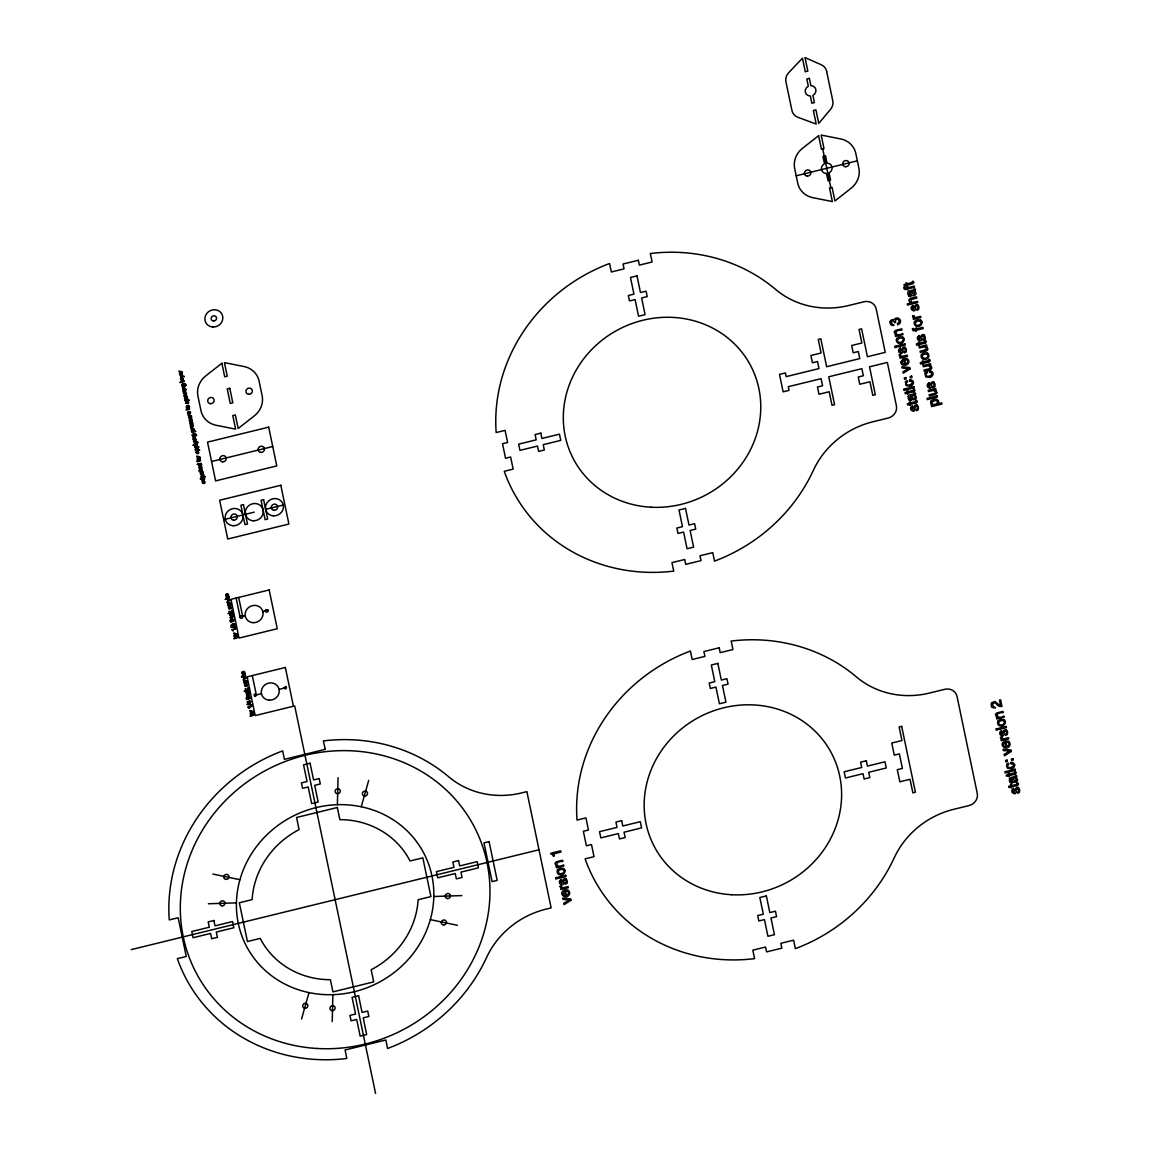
<?xml version="1.0" encoding="UTF-8"?>
<svg xmlns="http://www.w3.org/2000/svg" width="1151" height="1151" viewBox="0 0 1151 1151"><rect width="100%" height="100%" fill="white"/><g stroke="black" fill="none" stroke-linecap="round" stroke-linejoin="round"><path stroke-width="1.5" d="M196.274 452.401L196.62 453.321M332.222 1021.671L332.869 994.68M337.387 804.693L338.034 777.688M927.533 349.113L927.519 348.595A4.287 4.014 -28 0 0 927.433 348.12A2.734 2.561 -28 0 0 925.721 346.293L926.8 346.077L926.569 344.955L919.131 346.768L919.39 347.962L924.44 346.868L926.238 348.005A2.69 2.518 -28 0 1 926.339 348.393M931.461 367.888L931.447 367.385A4.287 4.014 -28 0 0 931.36 366.896A2.734 2.561 -28 0 0 929.634 365.083L930.713 364.853L930.483 363.73L923.059 365.543L923.303 366.737L928.353 365.644L930.152 366.781A2.69 2.518 -28 0 1 930.253 367.183M936.626 392.664L936.626 392.318A4.287 4.014 -28 0 0 936.526 391.657A2.734 2.561 -28 0 0 934.799 389.844L935.892 389.628L935.648 388.506L928.224 390.318L928.469 391.513L933.519 390.419L935.317 391.556A2.69 2.518 -28 0 1 935.418 391.944M181.052 379.413L181.383 380.334M202.475 482.125L202.821 483.046M894.6 332.164L894.6 332.668A3.367 3.136 -28 0 0 896.356 335.07L895.32 335.301L895.55 336.423L902.974 334.61L902.729 333.416C896.327 337.948 891.809 329.819 902.024 330.049L901.78 328.841L897.017 330.02A3.395 3.18 -28 0 0 894.169 331.963M995.831 714.699L995.845 715.203A3.367 3.136 -28 0 0 997.586 717.62L996.55 717.836L996.78 718.972L1004.219 717.145L1003.974 715.965C997.586 720.54 993.083 712.268 1003.269 712.598L1003.01 711.39L998.248 712.555M186.721 402.361C187.627 398.807 189.8 404.807 187.771 403.051M190.476 420.388C191.253 416.835 193.598 422.662 191.555 421.065M191.037 423.079C191.972 419.525 194.073 425.51 192.131 423.755M201.252 472.039C202.101 468.486 204.317 474.399 202.346 472.716M1004.147 732.266L1004.089 733.374A5.381 5.036 -28 0 1 1003.873 734.842A1.726 1.611 -28 0 1 1002.722 735.935M201.727 472.442L200.245 473.176L200.662 471.277M244.846 685.219L245.192 686.14M228.675 607.714L229.02 608.634M196.188 435.38L194.807 434.459L195.267 436.042M194.461 430.891C195.296 428.906 189.872 429.337 191.598 431.639M197.699 446.545C198.432 444.444 193.195 444.905 194.864 447.25M301.562 1019.023L308.986 992.608M361.256 806.75L368.694 780.349M198.504 464.759C198.044 467.838 203.756 465.062 200.95 463.853M912.412 282.398L907.103 283.923L906.859 282.801L905.837 283.045L906.082 284.182L904.01 284.685L904.254 285.88L906.326 285.376L906.528 286.34L907.348 285.131L912.268 283.923A1.842 1.726 -28 0 0 913.851 282.067M924.771 341.703L919.476 343.228L919.232 342.106L918.21 342.351L918.455 343.487L916.369 343.991L916.628 345.185L918.699 344.681L918.901 345.645L919.721 344.437L924.641 343.228M913.448 390.318L908.168 391.786L907.938 390.649L906.916 390.894L907.146 392.031L905.074 392.534L905.319 393.743L907.405 393.225L907.592 394.189L908.412 392.98L913.333 391.772M928.699 360.479L923.39 362.004L923.145 360.882L922.138 361.126L922.368 362.263L920.296 362.766L920.541 363.961L922.613 363.457L922.814 364.421L923.634 363.212L928.555 362.004M915.836 401.483L910.513 403.037L910.283 401.915L909.261 402.159L909.491 403.296L907.42 403.8L907.679 405.008L909.75 404.49L909.952 405.454L910.772 404.246L915.692 403.037M1014.707 772.796L1009.398 774.321L1009.168 773.199L1008.147 773.443L1008.391 774.565L1006.305 775.083L1006.564 776.278L1008.636 775.774L1008.837 776.724L1009.657 775.529L1014.578 774.321M198.332 449.552C199.137 447.365 193.814 448.012 195.483 450.257M185.944 402.231L185.915 403.023M190.26 422.949L190.232 423.755M201.511 479.176C201.18 482.37 206.748 479.248 203.957 478.269M187.915 399.728C188.649 397.368 183.282 398.375 185.081 400.404M191.857 420.834L191.713 419.798M192.418 423.525L192.26 422.475M187.037 403.425L185.541 403.238L186.131 401.598M190.836 421.367L189.296 421.266L189.886 419.611M191.397 424.072L189.857 423.971L190.447 422.316M189.699 420.244L189.67 421.05M905.463 381.945L906.125 385.599L910.254 386.189A3.712 3.467 -28 0 0 913.462 382.261A3.539 3.295 -28 0 0 909.664 379.801M925.059 373.197L925.721 376.852L929.864 377.427M1006.693 764.494L1007.355 768.149L1011.499 768.724A3.712 3.467 -28 0 0 1014.707 764.796M188.073 402.85L187.987 401.8M200.475 471.91L200.447 472.701M184.764 385.93L184.534 384.233L185.671 385.34M198.619 464.544L197.138 464.313L201.238 463.306M201.626 478.96L200.145 478.73L204.245 477.723M232.689 626.23L230.891 625.583L232.301 624.202M187.728 400.03L189.311 400.188L185.066 400.735M194.246 431.265L195.828 431.409L191.584 431.97M197.555 446.804L199.08 447.034L194.836 447.581M198.173 449.84L199.713 450.041L195.469 450.588M232.804 624.015C236.142 622.216 234.905 628.144 232.919 625.813M202.576 472.543L202.49 471.45M991.702 702.772L994.881 701.463L998.061 703.952A4.705 4.403 -28 0 0 1000.42 705.505M231.15 618.562L231.437 619.655L233.869 619.727L229.768 620.72L230.991 619.785M247.321 696.067L247.609 697.161L250.04 697.233L245.94 698.24L247.192 697.305M231.61 624.763L232.214 625.957L231.84 624.648M191.138 418.072C192.418 415.324 184.146 418.849 191.397 416.187M203.108 475.435C204.504 472.759 196.087 476.097 203.367 473.55M189.67 409.037L187.354 409.684M202.389 470.011L200.073 470.644M233.912 621.123L231.596 621.756M250.084 698.628L247.767 699.261M183.225 376.535L180.376 378.334L182.534 376.435L180.434 375.801M196.936 442.315L194.102 444.099L196.245 442.214L193.67 442.042L194.246 441.581M229.912 600.333L227.064 602.131L229.222 600.246L227.035 599.599M246.084 677.838L243.235 679.637L245.393 677.752L243.206 677.105M182.937 378.204L180.693 379.053L181.844 380.808M198.173 451.192L195.9 452.07L197.08 453.782M204.403 480.917L202.116 481.765L203.281 483.521M231.279 618.49C236.387 617.454 228.891 617.022 230.819 619.655M247.451 695.995C252.644 694.931 245.163 694.47 246.99 697.161M183.239 387.743C188.476 385.973 179.959 386.937 183.095 389.196M184.117 391.944C189.268 390.232 180.793 391.167 183.973 393.397M184.75 394.951C189.901 393.21 181.441 394.174 184.592 396.404M193.699 437.898C198.806 436.2 190.39 437.092 193.555 439.351M230.689 606.448L228.344 607.311L229.481 609.109M246.861 683.967L244.487 684.859L245.652 686.615M190.807 418.216C185.426 419.885 193.785 419.079 191.426 416.935M202.749 475.593C197.54 477.42 205.669 476.298 203.425 474.327M188.98 411.569L189.469 413.626L190.001 412.101M1005.6 741.215L1006.823 746.366A3.439 3.208 -28 0 0 1008.564 745.431A2.144 2.014 -28 0 0 1006.996 742.28L1006.751 741.043A3.295 3.079 -28 0 1 1008.65 741.532M796.19 175.801L857.351 160.823M179.542 371.744C187.426 373.471 176.477 369.859 179.355 371.687M181.685 384.448C184.448 380.736 187.714 386.563 185.397 385.542M189.196 408.72L187.153 408.749M186.937 409.785L186.117 409.986L186.75 408.85M188.692 415.583C196.576 417.525 185.556 413.597 188.505 415.54M191.454 428.805C199.425 430.603 188.361 426.906 191.267 428.748M192.145 434.603C194.879 430.949 198.202 436.646 195.857 435.697M912.283 281.477L913.275 281.232M197.281 456.731C205.094 458.501 194.231 454.846 197.094 456.674M903.722 287.419L904.859 287.131M197.785 461.709L196.476 461.306M198.188 461.609L200.648 460.515L197.986 460.673M905.966 289.347L907.132 289.059L907.333 290.052L908.125 288.815L914.527 287.246L914.282 286.081L907.88 287.649L907.621 286.455L906.743 287.908A7.64 7.136 -28 0 1 905.362 288.167L905.118 287.995M913.952 288.93L914.959 288.872M211.568 461.508L272.729 446.53M913.721 289.807L909.434 290.858A1.885 1.77 -28 0 0 907.966 292.109A4.172 3.899 -28 0 0 908.945 295.879M201.914 469.694L199.871 469.709M199.655 470.745L198.835 470.946L199.468 469.809M913.534 302.353L917.476 301.389L917.721 302.569L907.492 305.073L907.247 303.893L911.06 302.958A3.482 3.252 -28 0 1 909.132 300.742M204.547 476.917L201.037 477.277L204.82 476.399M912.57 315.964L913.894 315.633M894.514 322.697L895.622 322.438M912.34 328.711L913.477 328.423M924.656 340.782L925.649 340.538M223.697 519.633L254.285 512.152M265.651 509.361L283.275 505.044M899.233 354.753L900.557 354.436M925.001 350.033L920.066 351.242L920.325 352.465L925.375 351.228A2.863 2.676 -28 0 0 927.864 349.199M901.132 356.709L899.852 357.026L900.082 358.162L907.52 356.335L907.261 355.155L902.988 356.191A2.101 1.957 -28 0 1 900.514 354.853M928.584 359.558L929.562 359.313M913.362 389.326L914.34 389.081M914.239 393.023L915.246 392.98M914.009 393.901L909.722 394.951A1.885 1.77 -28 0 0 908.254 396.203M934.094 393.584L929.159 394.793L929.404 396.002L934.454 394.764A2.863 2.676 -28 0 0 936.957 392.75M915.707 400.591L916.7 400.347M227.797 603.052C235.653 604.534 224.934 601.412 227.61 602.995M245.278 616.188C235.322 613.814 241.883 621.411 242.746 616.893L238.689 597.427M262.932 611.857C272.945 605.714 265.91 615.986 265.521 610.62C265.809 609.469 267.694 609.325 268.01 610.534M233.437 620.806L231.394 620.821M231.178 621.857L230.358 622.058L230.991 620.921M231.768 629.64L235.725 628.676L233.02 629.87L233.207 630.762M234.185 633.669C242.228 635.51 231.121 631.784 233.998 633.625M234.703 638.647L233.984 638.791M235.092 638.546L237.566 637.453L234.905 637.611M243.969 680.558C252.011 682.284 240.904 678.745 243.782 680.5M255.076 695.247L261.45 693.693M279.103 689.363L285.477 687.809M249.609 698.312L247.566 698.34M247.35 699.362L246.53 699.563L247.163 698.441M247.94 707.146L251.896 706.182L249.191 707.376L249.379 708.268M250.357 711.189C258.399 713.016 247.321 709.304 250.17 711.131M250.875 716.152L250.155 716.31M251.263 716.066L253.738 714.958L251.062 715.116M131.243 949.604L539.013 849.769M1000.464 737.302L1001.787 736.971M1002.363 739.259L1001.082 739.575L1001.312 740.697L1008.751 738.884L1008.506 737.69L1004.233 738.741A2.101 1.957 -28 0 1 1001.758 737.388M1014.592 771.861L1015.585 771.63M560.077 886.155L561.4 885.824M1015.47 775.573L1016.491 775.515M1015.24 776.45L1010.966 777.5A1.885 1.77 -28 0 0 1009.485 778.752M563.832 887.594L568.105 886.543L568.364 887.738L560.925 889.55L560.695 888.428L561.976 888.112A3.338 3.108 -28 0 1 560.94 887.622A1.971 1.842 -28 0 1 560.105 886.543M1016.952 783.126L1017.93 782.896M1016.923 785.586L1012.002 786.78L1011.182 787.989L1010.981 787.039L1008.909 787.543L1008.664 786.349L1010.736 785.831L1010.492 784.709L1011.513 784.464L1011.758 785.586L1016.736 784.363L1017.009 783.385M915.347 329.2L916.239 327.747L916.484 328.941L922.901 327.373L923.145 328.539L916.728 330.121L915.951 331.344L915.75 330.351L914.585 330.639A2.475 2.316 -28 0 1 913.29 330.682A2.259 2.101 -28 0 1 912.498 329.215M182.448 378.837L183.412 379.528M197.67 451.811L198.634 452.501M203.871 481.55L204.835 482.24M230.071 607.138L231.034 607.829M246.242 684.644L247.206 685.334M184.721 393.182L186.606 393.225L183.541 393.513M183.872 388.98L185.728 389.024L182.664 389.297M194.318 439.135L196.202 439.178L193.138 439.452M185.325 396.189L187.239 396.232L184.174 396.505M910.24 291.908L909.031 293.922M910.527 396.002L909.319 398.016M1011.758 778.551L1010.549 780.565M208.374 903.765L236.43 902.859M433.826 896.5L461.882 895.593M244.098 677.176L246.113 677.392A2.877 2.69 -28 0 1 247.523 677.738M194.461 441.596L196.979 441.855A6.791 6.345 -28 0 1 197.771 441.984L198.188 442.603M227.668 599.657L229.941 599.887A2.877 2.69 -28 0 1 231.351 600.232M180.534 375.816L183.254 376.075A6.791 6.345 -28 0 1 184.045 376.219L184.462 376.823M936.238 399.311L934.454 399.368A8.489 7.928 -28 0 0 933.648 399.555A4.359 4.072 -28 0 0 931.202 400.951M926.656 354.134C924.08 352.969 920.109 356.623 923.375 358.278M919.75 321.1C917.203 319.935 913.203 323.56 916.484 325.244A4.086 3.813 -28 0 0 920.555 324.237M212.863 874.055L239.926 879.724M430.33 919.635L457.393 925.303M910.398 291.922C910.24 298.771 919.894 294.843 914.326 290.901A1.525 1.424 -28 0 0 915.419 289.491M910.686 396.016C910.57 402.936 920.239 398.836 914.541 394.966A1.525 1.424 -28 0 0 915.707 393.584M1011.916 778.565C1011.916 785.572 1021.383 781.227 1015.844 777.529A1.525 1.424 -28 0 0 1016.937 776.134M559.444 873.667C556.12 871.854 560.206 868.444 562.724 869.523A2.029 1.885 -28 0 1 563.472 872.616A4.086 3.813 -28 0 1 559.487 873.58M204.936 476.413L204.907 477.147M183.153 378.636L183.34 380.578L181.8 379.24M198.375 451.624L198.562 453.552L197.022 452.228M204.576 481.348L204.734 483.305L203.223 481.952M230.775 606.937L230.977 608.879L229.423 607.541M246.947 684.442L247.134 686.384L245.595 685.046M917.232 405.094C912.628 403.066 913.218 415.194 911.793 407.396A1.525 1.424 -28 0 1 912.498 406.922L912.268 405.799M566.019 878.702C561.314 876.688 562.062 888.802 560.58 881.004A1.525 1.424 -28 0 1 561.285 880.529L561.055 879.407M181.786 373.01L181.326 374.579L180.894 372.507A3.798 3.539 -28 0 0 180.275 372.694A1.496 1.396 -28 0 0 179.729 374.636A1.496 1.396 -28 0 0 181.872 374.78A1.496 1.396 -28 0 0 182.002 372.694M192.677 425.266L192.289 426.82L191.8 424.762A3.798 3.539 -28 0 0 191.181 424.949M201.396 467.018L200.936 468.586L200.504 466.515A3.798 3.539 -28 0 0 199.886 466.702M917.721 304.756C913.131 303.015 913.635 314.899 912.283 307.058A1.525 1.424 -28 0 1 913.002 306.583L912.772 305.461M923.98 334.768C919.404 332.812 919.908 344.883 918.556 337.085A1.525 1.424 -28 0 1 919.261 336.61L919.03 335.488M905.175 347.3C900.586 345.458 901.118 357.414 899.737 349.602A1.525 1.424 -28 0 1 900.442 349.127L900.211 348.005M933.849 382.074C929.188 380.103 929.792 392.232 928.425 384.376A1.525 1.424 -28 0 1 929.13 383.902L928.9 382.794M1006.406 729.849C1001.902 728.036 1002.233 739.92 1000.967 732.151A1.525 1.424 -28 0 1 1001.687 731.676L1001.442 730.554M1018.462 787.629C1013.93 785.874 1014.247 797.715 1013.024 789.946A1.525 1.424 -28 0 1 1013.743 789.471L1013.499 788.349M911.391 302.238L910.988 299.634L916.786 298.037L916.527 296.814L911.765 297.98A3.352 3.136 -28 0 0 908.93 299.994M565.573 879.81L563.889 880.112A5.884 5.496 -28 0 0 563.774 881.119L563.702 882.227A5.381 5.036 -28 0 1 563.472 883.695A1.726 1.611 -28 0 1 562.321 884.788M904.729 348.408L903.075 348.667A5.884 5.496 -28 0 0 902.931 349.731L902.859 350.825A5.381 5.036 -28 0 1 902.629 352.292A1.726 1.611 -28 0 1 901.478 353.4M916.786 406.202L915.131 406.461A5.884 5.496 -28 0 0 914.987 407.512L914.916 408.619A5.381 5.036 -28 0 1 914.7 410.087A1.726 1.611 -28 0 1 913.534 411.195M1005.974 730.957L1004.305 731.202A5.884 5.496 -28 0 0 1004.176 732.266M1018.031 788.752L1016.362 788.996A5.884 5.496 -28 0 0 1016.232 790.061L1016.146 791.169A5.381 5.036 -28 0 1 1015.93 792.636A1.726 1.611 -28 0 1 1014.779 793.73M997.471 705.016C993.054 699.434 990.421 706.21 995.5 707.678M914.527 395.944C916.858 398.735 912.369 399.987 912.398 396.85A3.77 3.525 -28 0 0 911.779 395.685L912.757 395.455A1.914 1.784 -28 0 1 914.556 395.915M912.11 292.742L914.124 294.598L914.34 291.951A1.914 1.784 -28 0 0 912.47 291.332L911.463 291.606A3.77 3.525 -28 0 1 912.067 292.757M256.342 694.945C252.644 691.348 254.429 699.707 256.342 694.945L252.299 675.565M242.746 616.893L241.192 615.914L240.156 617.339L236.142 598.06M894.428 322.107C890.946 317.647 890.284 324.424 894.025 325.287A3.985 3.726 -28 0 1 892.039 325.359A2.734 2.561 -28 0 1 890.385 323.935C888.04 320.021 893.521 319.158 894.572 319.503C896.6 315.475 902.614 319.834 899.895 323.302A3.813 3.568 -28 0 1 897.694 324.625M562.853 894.097L564.609 891.493L565.429 895.42A2.273 2.129 -28 0 1 562.753 894.14M1000.507 705.29L999.428 700.139L1000.607 699.851L1001.96 706.326A6.115 5.712 -28 0 1 999.615 706.397A5.108 4.777 -28 0 1 997.529 704.973M933.029 387.657L932.785 386.52A1.942 1.813 -28 0 0 933.706 386.002A2.446 2.288 -28 0 0 933.332 383.269L931.806 383.341A5.884 5.496 -28 0 0 931.619 384.506L931.547 385.599A5.381 5.036 -28 0 1 931.317 387.067A1.726 1.611 -28 0 1 930.166 388.175M929.289 371.226L929.519 372.377A2.115 1.971 -28 0 1 931.519 375.514M1010.909 762.509L1011.153 763.674M926.987 371.787L927.217 372.938A2.374 2.216 -28 0 0 926.167 373.687A1.856 1.741 -28 0 0 926.023 374.996M910.758 295.188L910.988 296.296A2.417 2.259 -28 0 1 908.83 296.008M1012.276 781.831L1012.52 782.939A2.417 2.259 -28 0 1 1010.362 782.637M909.678 379.974L909.923 381.125M897.694 324.64L897.435 323.402A3.77 3.511 -28 0 0 898.787 322.74M911.045 399.282L911.275 400.39A2.417 2.259 -28 0 1 909.117 400.102M826.648 71.434L832.777 100.842A10.546 9.841 -28 0 1 830.533 109.345L818.749 123.43L815.915 109.863L813.369 110.496L816.203 124.049L797.931 117.316A10.546 9.841 -28 0 1 791.931 110.438L785.946 81.779A10.546 9.841 -28 0 1 788.636 72.772L802.448 58.169L805.283 71.736L807.829 71.117L804.995 57.55L821.296 64.801A10.546 9.841 -28 0 1 826.691 71.42M822.72 148.939L830.806 187.685M564.954 883.134L565.184 884.27A3.021 2.834 -28 0 0 566.925 883.134M566.594 891.061L566.364 889.896A3.295 3.079 -28 0 1 568.249 890.385A3.395 3.165 -28 0 1 569.299 891.521A4.489 4.201 -28 0 1 569.616 892.457A3.367 3.136 -28 0 1 569.083 894.946C565.846 900.168 558.005 893.363 563.731 890.543A9.481 8.863 -28 0 1 565.213 890.083L566.436 895.219A3.439 3.208 -28 0 0 568.177 894.284A2.144 2.014 -28 0 0 566.594 891.133M294.699 705.908L375.557 1093.45M227.394 594.045C230.315 595.916 224.718 597.196 226.474 594.261M229.409 603.642C232.257 605.599 226.675 606.807 228.488 603.872M231.466 613.555C234.344 615.483 228.704 616.706 230.545 613.771M243.566 671.551C246.458 673.493 240.876 674.745 242.645 671.767M245.566 681.147C248.443 683.075 242.818 684.298 244.645 681.378M247.638 691.06C250.515 692.974 244.918 694.226 246.717 691.276M234.502 637.712L234.545 638.186A3.05 2.849 -28 0 1 234.113 638.273M912.614 316.324L912.614 316.352A1.971 1.842 -28 0 0 913.419 317.46A3.338 3.108 -28 0 0 914.455 317.949L913.189 318.237L913.419 319.359L920.858 317.547L920.599 316.352L916.325 317.403A2.101 1.957 -28 0 1 913.851 316.05M1000.507 737.633L1000.507 737.69A1.971 1.842 -28 0 0 1001.312 738.798A3.338 3.108 -28 0 0 1002.348 739.287M899.276 355.084L899.276 355.141A1.971 1.842 -28 0 0 900.082 356.263A3.338 3.108 -28 0 0 901.118 356.738M231.998 629.726A1.726 1.611 -28 0 1 232.905 630.834M231.509 613.325A1.482 1.381 -28 0 1 232.588 615.238A1.482 1.381 -28 0 1 230.315 615.843A1.482 1.381 -28 0 1 230.43 613.612M229.437 603.412A1.482 1.381 -28 0 1 230.517 605.325A1.482 1.381 -28 0 1 228.258 605.93A1.482 1.381 -28 0 1 228.358 603.7M227.438 593.815A1.482 1.381 -28 0 1 228.517 595.729A1.482 1.381 -28 0 1 226.258 596.333A1.482 1.381 -28 0 1 226.359 594.103M250.717 715.677A3.05 2.849 -28 0 1 250.271 715.778M248.17 707.232A1.726 1.611 -28 0 1 249.076 708.34M247.681 690.83A1.482 1.381 -28 0 1 248.76 692.744A1.482 1.381 -28 0 1 246.487 693.348A1.482 1.381 -28 0 1 246.587 691.118M245.609 680.917A1.482 1.381 -28 0 1 246.688 682.831A1.482 1.381 -28 0 1 244.429 683.435A1.482 1.381 -28 0 1 244.53 681.205M243.609 671.321A1.482 1.381 -28 0 1 244.688 673.234A1.482 1.381 -28 0 1 242.415 673.839A1.482 1.381 -28 0 1 242.53 671.609M184.491 385.801A1.511 1.41 -28 0 1 181.7 385.139M190.145 411.741A1.496 1.396 -28 0 1 190.016 413.828A1.496 1.396 -28 0 1 187.872 413.684A1.496 1.396 -28 0 1 188.304 411.612M188.419 411.741A3.798 3.539 -28 0 1 188.994 411.583M192.908 424.964A1.496 1.396 -28 0 1 192.778 427.035A1.496 1.396 -28 0 1 190.634 426.892A1.496 1.396 -28 0 1 191.052 424.834M194.951 435.956A1.511 1.41 -28 0 1 192.174 435.294M201.612 466.702A1.496 1.396 -28 0 1 201.483 468.788A1.496 1.396 -28 0 1 199.339 468.644A1.496 1.396 -28 0 1 199.77 466.572M563.846 887.622A2.101 1.957 -28 0 1 561.357 886.241M564.94 883.105A1.942 1.813 -28 0 0 565.86 882.616A2.446 2.288 -28 0 0 565.486 879.896M562.307 884.587A2.777 2.604 -28 0 1 561.112 879.551M565.904 878.817A3.683 3.439 -28 0 1 566.796 883.062M564.911 870.775A3.957 3.698 -28 0 1 560.35 874.961A3.957 3.698 -28 0 1 557.458 869.926M557.616 869.983A4.733 4.417 -28 0 1 563.271 868.674M563.458 868.358A3.597 3.367 -28 0 1 565.04 870.76M555.372 864.07A3.367 3.136 -28 0 0 557.199 866.473L556.163 866.689L556.393 867.825L563.817 865.998L563.573 864.818C557.098 869.451 552.753 861.077 562.868 861.452L562.623 860.243L557.861 861.408A3.395 3.18 -28 0 0 555.012 863.351M552.624 854.56A6.215 5.813 -28 0 1 553.343 856.286L554.35 856.042L553.89 853.812L560.925 852.085L560.652 850.819L550.768 853.251L550.955 854.186A2.647 2.475 -28 0 1 552.624 854.502M1019.369 792.075A3.021 2.834 -28 0 1 1017.628 793.212L1017.398 792.075A1.942 1.813 -28 0 0 1018.304 791.557A2.446 2.288 -28 0 0 1017.944 788.838M1014.75 793.528A2.777 2.604 -28 0 1 1013.556 788.493M1018.362 787.759A3.683 3.439 -28 0 1 1019.254 792.003M1018.506 783.716A1.842 1.726 -28 0 1 1016.937 785.716M1012.29 781.975A1.885 1.755 -28 0 1 1010.377 780.608M1010.463 782.522A4.172 3.899 -28 0 1 1009.6 778.781M1016.16 772.465A1.842 1.726 -28 0 1 1014.592 774.45M1006.621 764.437A3.237 3.021 -28 0 1 1008.621 763.156L1008.852 764.235A2.374 2.216 -28 0 0 1007.801 764.983M1010.895 762.35A3.539 3.295 -28 0 1 1014.607 764.782M1011.168 763.746A2.115 1.971 -28 0 1 1013.153 766.811M1012.563 766.379A3.597 3.367 -28 0 1 1007.269 766.624M1007.643 766.293A1.856 1.741 -28 0 1 1007.744 764.969M1008.693 741.474A3.395 3.165 -28 0 1 1009.7 742.668A4.489 4.201 -28 0 1 1010.002 743.604A3.367 3.136 -28 0 1 1009.485 746.093C1006.233 751.33 998.406 744.496 1004.132 741.69A9.481 8.863 -28 0 1 1005.614 741.23M1007.312 734.28A3.021 2.834 -28 0 1 1005.571 735.417L1005.341 734.28A1.942 1.813 -28 0 0 1006.247 733.762A2.446 2.288 -28 0 0 1005.888 731.043M1002.694 735.734A2.777 2.604 -28 0 1 1001.499 730.698M1006.305 729.964A3.683 3.439 -28 0 1 1007.197 734.209M1005.312 721.922A3.957 3.698 -28 0 1 1000.751 726.108A3.957 3.698 -28 0 1 997.845 721.073M998.003 721.13A4.733 4.417 -28 0 1 1003.672 719.821M1003.859 719.504A3.597 3.367 -28 0 1 1005.442 721.907M1003.873 723.763A2.029 1.885 -28 0 0 1003.111 720.699C1000.564 719.476 996.565 723.159 999.845 724.813A4.086 3.813 -28 0 0 1003.917 723.806M995.399 714.498A3.395 3.18 -28 0 1 998.248 712.642M995.471 707.592A3.985 3.726 -28 0 1 991.328 706.714M991.515 705.764A3.741 3.496 -28 0 1 991.572 702.714M918.138 409.526A3.021 2.834 -28 0 1 916.397 410.662L916.167 409.526A1.942 1.813 -28 0 0 917.074 409.022A2.446 2.288 -28 0 0 916.7 406.289M913.52 410.979A2.777 2.604 -28 0 1 912.326 405.943M917.117 405.224A3.683 3.439 -28 0 1 918.009 409.468M917.275 401.181A1.842 1.726 -28 0 1 915.707 403.167M911.06 399.44A1.885 1.755 -28 0 1 909.132 398.059M909.232 399.972A4.172 3.899 -28 0 1 908.355 396.232M914.93 389.916A1.842 1.726 -28 0 1 913.362 391.901M905.377 381.902A3.237 3.021 -28 0 1 907.391 380.621L907.621 381.686A2.374 2.216 -28 0 0 906.571 382.449M909.937 381.211A2.115 1.971 -28 0 1 911.923 384.261M911.319 383.83A3.597 3.367 -28 0 1 906.024 384.074M906.413 383.758A1.856 1.741 -28 0 1 906.513 382.42M906.082 351.731A3.021 2.834 -28 0 1 904.341 352.868L904.111 351.731A1.942 1.813 -28 0 0 905.017 351.228A2.446 2.288 -28 0 0 904.643 348.494M901.463 353.184A2.777 2.604 -28 0 1 900.269 348.149M905.06 347.429A3.683 3.439 -28 0 1 905.952 351.674M904.067 339.387A3.957 3.698 -28 0 1 899.507 343.574A3.957 3.698 -28 0 1 896.615 338.538M896.773 338.581A4.733 4.417 -28 0 1 902.427 337.286M902.614 336.955A3.597 3.367 -28 0 1 904.197 339.372M902.629 341.228A2.029 1.885 -28 0 0 901.866 338.149C899.319 336.926 895.334 340.624 898.6 342.279A4.086 3.813 -28 0 0 902.686 341.257M895.55 321.935A3.496 3.266 -28 0 1 895.521 320.179A2.115 1.971 -28 0 1 898.384 319.647A2.115 1.971 -28 0 1 898.543 322.525M932.828 401.757A3.424 3.194 -28 0 1 937.849 401.512M932.497 401.483A1.87 1.755 -28 0 0 931.806 402.994A2.518 2.345 -28 0 0 931.965 403.584A1.798 1.683 -28 0 0 932.9 404.533L936.31 404.13L937.605 402.203A2.59 2.417 -28 0 0 937.547 401.8M931.13 400.922A3.136 2.935 -28 0 0 932.368 405.224L931.404 405.425L931.648 406.576L942.007 404.044L941.763 402.85L937.964 403.785A3.611 3.381 -28 0 0 938.554 402.908A2.964 2.762 -28 0 0 936.223 399.426M935.72 391.959A1.813 1.698 -28 0 1 934.094 393.613M934.756 386.506A3.021 2.834 -28 0 1 933.029 387.642M930.137 387.973A2.777 2.604 -28 0 1 928.958 382.923M933.749 382.204A3.683 3.439 -28 0 1 934.641 386.448M924.987 373.14A3.237 3.021 -28 0 1 927.001 371.859M929.85 377.355A3.712 3.467 -28 0 0 933.073 373.5A3.539 3.295 -28 0 0 929.274 371.054M930.929 375.082A3.597 3.367 -28 0 1 925.634 375.327M930.54 367.183A1.813 1.698 -28 0 1 928.929 368.852L923.98 370.018L924.239 371.241L929.289 370.003A2.863 2.676 -28 0 0 931.778 367.975M930.137 360.148A1.842 1.726 -28 0 1 928.569 362.133M921.39 354.537A3.957 3.698 -28 0 0 924.282 359.572A3.957 3.698 -28 0 0 928.843 355.386A3.597 3.367 -28 0 0 927.389 352.969M921.534 354.594A4.733 4.417 -28 0 1 927.202 353.285M926.641 354.163A2.029 1.885 -28 0 1 927.404 357.227M927.447 357.27A4.086 3.813 -28 0 1 923.404 358.191M926.627 348.408A1.813 1.698 -28 0 1 925.001 350.077M926.224 341.372A1.842 1.726 -28 0 1 924.656 343.358M924.886 339.214A3.021 2.834 -28 0 1 923.16 340.351L922.915 339.214A1.942 1.813 -28 0 0 923.836 338.696A2.446 2.288 -28 0 0 923.462 335.977L921.908 336.092A5.884 5.496 -28 0 0 921.75 337.2L921.678 338.308A5.381 5.036 -28 0 1 921.447 339.775M920.268 340.667A2.777 2.604 -28 0 1 919.088 335.632M921.433 339.761A1.726 1.611 -28 0 1 920.296 340.869M923.879 334.898A3.683 3.439 -28 0 1 924.771 339.142M913.52 328.697A2.23 2.086 -28 0 0 913.678 329.215L913.98 329.431A7.64 7.136 -28 0 0 915.347 329.172M921.951 322.352A3.957 3.698 -28 0 1 917.39 326.539A3.957 3.698 -28 0 1 914.498 321.503M914.642 321.561A4.733 4.417 -28 0 1 920.311 320.251M920.498 319.935A3.597 3.367 -28 0 1 922.08 322.338M919.75 321.115A2.029 1.885 -28 0 1 920.512 324.194M918.627 309.187A3.021 2.834 -28 0 1 916.887 310.324L916.656 309.187A1.942 1.813 -28 0 0 917.577 308.684A2.446 2.288 -28 0 0 917.203 305.95L915.649 306.065A5.884 5.496 -28 0 0 915.491 307.173L915.405 308.281A5.381 5.036 -28 0 1 915.189 309.748A1.726 1.611 -28 0 1 914.038 310.856M914.009 310.641A2.777 2.604 -28 0 1 912.815 305.605M917.62 304.886A3.683 3.439 -28 0 1 918.512 309.13M913.506 302.253A3.079 2.877 -28 0 1 911.347 302.368M910.772 295.332A1.885 1.755 -28 0 1 908.844 293.965M905.952 289.304A2.475 2.316 -28 0 1 904.672 289.39A2.259 2.101 -28 0 1 903.895 287.923M905.06 287.923A2.23 2.086 -28 0 1 904.916 287.405M186.735 406.922C190.073 409.454 188.433 403.584 186.735 406.922M197.584 458.889C200.821 461.45 199.411 455.537 197.584 458.889M234.487 635.827C237.696 638.388 236.401 632.532 234.502 635.769M250.659 713.332C253.824 715.922 252.558 710.009 250.659 713.275M232.991 624.82C234.847 627.525 234.646 621.943 232.991 624.777M1016.448 780.033L1014.865 781.284L1013.628 779.385A3.77 3.525 -28 0 0 1013.009 778.234L1013.988 778.004A1.914 1.784 -28 0 1 1015.786 778.464L1016.448 780.033M187.555 399.512C185.815 402.735 184.376 397.153 187.555 399.512M194.073 430.733C192.49 433.941 190.778 428.46 194.073 430.733M197.325 446.358C195.612 449.624 194.174 443.998 197.325 446.358M197.958 449.365C196.073 452.645 194.879 446.919 197.958 449.408M900.816 362.033C900.672 365.96 906.398 366.234 908.24 363.543A3.367 3.136 -28 0 0 908.801 361.054A4.489 4.201 -28 0 0 908.47 360.119A3.395 3.165 -28 0 0 907.463 358.925A3.295 3.079 -28 0 0 905.52 358.479L905.751 359.659A2.144 2.014 -28 0 1 907.333 362.882A3.439 3.208 -28 0 1 905.578 363.788L904.513 358.637A9.481 8.863 -28 0 0 902.888 359.126L900.816 361.946M182.29 385.369C185.325 387.844 184.131 382.161 182.29 385.326M192.749 435.524C195.915 437.927 194.519 432.287 192.749 435.524M201.166 464.774C199.497 468.069 197.914 462.472 201.166 464.774M204.173 479.204C203.223 476.356 200.346 481.809 204.159 479.334M179.873 373.83C181.009 376.42 180.635 371.644 179.873 373.83M188.016 412.878C189.023 415.511 189.095 410.59 188.016 412.878M190.764 426.086C191.857 428.661 191.67 423.956 190.778 425.985M199.483 467.838C200.605 470.399 200.274 465.752 199.483 467.781M901.938 361.932L902.01 362.709A2.273 2.129 -28 0 0 904.571 363.989L903.765 360.105L901.952 361.817M1003.168 744.481L1003.24 745.244A2.273 2.129 -28 0 0 1005.816 746.524L1005.01 742.64L1003.168 744.481M284.182 687.766C286.47 692.053 287.736 683.579 284.196 687.679M231.941 610.49L230.315 612.087L228.977 611.282L230.617 612.792C222.877 614.505 234.559 613.195 232.07 611.095L231.941 610.49M248.112 687.996L246.487 689.593L245.149 688.787L246.789 690.298C239.048 692.01 250.731 690.701 248.228 688.6L248.112 687.996M221.884 363.256L205.756 375.888A21.078 19.696 -28 0 0 197.929 396.117L200.965 410.634A21.078 19.696 -28 0 0 216.057 425.251L235.624 429.136L232.79 415.569L235.336 414.95L238.171 428.517L254.299 415.885A21.078 19.696 -28 0 0 262.126 395.656L259.09 381.139A21.078 19.696 -28 0 0 243.998 366.522L224.431 362.637L227.251 376.204L224.704 376.823L221.884 363.256M818.62 135.674L802.506 148.306A21.078 19.696 -28 0 0 794.679 168.535L797.701 183.052A21.078 19.696 -28 0 0 812.793 197.67L832.36 201.569L829.54 188.001L832.087 187.368L834.921 200.936L851.035 188.304A21.078 19.696 -28 0 0 858.862 168.075L855.84 153.558A21.078 19.696 -28 0 0 840.734 138.94L821.167 135.055L824.001 148.623L821.454 149.242L818.62 135.674M910.124 368.824L903.233 373.255L902.945 371.874L908.599 368.507L902.139 368.018L901.866 366.723L909.851 367.557L910.124 368.824M570.968 900.226L564.076 904.643L563.789 903.276L569.443 899.909L562.983 899.406L562.71 898.111L570.695 898.96L570.968 900.226M1011.355 751.373L1004.463 755.79L1004.176 754.423L1009.83 751.056L1003.37 750.553L1003.096 749.258L1011.096 750.107L1011.355 751.373M809.34 78.383L806.793 79.002L808.304 86.224A5.482 5.122 -28 0 0 810.347 96.008L811.858 103.23L814.404 102.597L812.894 95.375A5.482 5.122 -28 0 0 810.851 85.606L809.34 78.383M825.512 155.889L822.965 156.507L824.476 163.73A5.482 5.122 -28 0 0 826.519 173.513L828.015 180.736L830.576 180.103L829.065 172.895A5.482 5.122 -28 0 0 827.022 163.111L825.512 155.889M638.359 260.27L623.065 264.011L624.072 268.859L611.339 271.981L609.57 263.507A168.665 157.558 -28 0 0 496.167 432.56L505.088 430.373L507.62 442.488L502.512 443.725L505.548 458.256L510.641 457.019L513.173 469.119L504.253 471.306A168.665 157.558 -28 0 0 673.738 571.097L671.968 562.623L684.716 559.501L685.723 564.35L701.017 560.609L699.995 555.76L712.742 552.638L714.512 561.112A168.665 157.558 -28 0 0 813.383 470.299A84.325 78.786 -28 0 1 872.89 421.784L888.241 418.029A10.546 9.841 -28 0 0 896.413 405.843L887.363 362.436L869.523 366.809L875.335 394.707L872.789 395.325L869.955 381.772L859.768 384.261L858.258 376.996L863.351 375.744L861.869 368.68L828.749 376.78L834.561 404.692L832.015 405.31L829.18 391.743L818.994 394.246L817.469 386.981L822.577 385.729L821.095 378.665L788.277 386.693L789.039 390.376L783.126 391.829L779.486 374.392L785.399 372.938L786.176 376.622L818.994 368.579L817.512 361.515L812.419 362.752L810.908 355.486L821.095 352.997L818.275 339.43L820.821 338.811L826.634 366.709L859.768 358.594L858.301 351.53L853.193 352.781L851.682 345.501L861.869 343.012L859.049 329.445L861.595 328.826L867.422 356.724L885.248 352.364L876.199 308.957A10.546 9.841 -28 0 0 863.984 301.763L848.632 305.519A84.325 78.786 -28 0 1 775.659 289.448A168.665 157.558 -28 0 0 650.344 253.522L652.113 261.996L639.366 265.104L638.359 260.27M184.074 381.024L180.088 382.492L184.074 381.024M637.007 275.866L630.475 277.463L633.956 294.138L628.345 295.505L629.482 300.929L635.093 299.562L638.56 316.223L645.092 314.626L641.611 297.965L647.222 296.584L646.085 291.16L640.474 292.541L637.007 275.866M185.886 389.743L183.023 390.952L185.886 389.743M187.383 396.951L184.534 398.16L187.383 396.951M229.783 388.304L227.236 388.937L230.272 403.469L232.819 402.836L229.783 388.304M196.346 439.898L193.483 441.106L196.346 439.898M197.166 443.797L193.181 445.264L197.166 443.797M268.687 427.15L207.525 442.128L215.611 480.888L276.772 465.91L268.687 427.15M280.815 485.276L219.654 500.253L227.74 539.013L288.901 524.036L280.815 485.276M243.436 504.613L240.89 505.246L244.933 524.626L247.479 523.993L243.436 504.613M263.622 499.678L261.076 500.297L265.118 519.676L267.665 519.058L263.622 499.678M540.812 433.136L535.1 434.531L536.208 439.855L518.669 444.157L519.964 450.358L537.503 446.056L538.61 451.393L544.322 449.983L543.214 444.66L560.753 440.373L559.458 434.172L541.92 438.459L540.812 433.136M896.14 346.063L894.73 346.408L894.974 347.616L896.399 347.271L896.14 346.063M904.916 343.904L897.521 345.717L897.78 346.926L905.175 345.113L904.916 343.904M905.823 377.557L904.312 377.931L904.6 379.312L906.11 378.938L905.823 377.557M911.65 376.132L910.139 376.506L910.412 377.888L911.937 377.514L911.65 376.132M905.074 388.837L903.65 389.182L903.909 390.39L905.319 390.045L905.074 388.837M913.851 386.693L906.456 388.491L906.7 389.7L914.095 387.887L913.851 386.693M937.202 395.944L927.015 398.433L927.26 399.627L937.446 397.124L937.202 395.944M229.063 596.722L226.215 597.93L229.063 596.722M229.322 597.916L225.337 599.398L229.322 597.916M269.176 589.959L230.948 599.326L239.034 638.086L277.262 628.719L269.176 589.959M233.135 616.231L230.272 617.44L233.135 616.231M685.507 508.397L678.989 509.994L682.471 526.654L676.86 528.021L677.997 533.46L683.593 532.079L687.075 548.739L693.593 547.142L690.125 530.482L695.722 529.115L694.6 523.691L688.989 525.057L685.507 508.397M245.235 674.227L242.372 675.436L245.235 674.227M245.48 675.421L241.509 676.903L245.48 675.421M285.347 667.479L247.12 676.831L255.205 715.591L293.433 706.225L285.347 667.479M249.307 693.751L246.443 694.945L249.307 693.751M249.796 701.002C243.192 701.477 251.422 706.685 250.012 702.024L250.99 701.793L249.796 701.002M249.58 702.139L247.782 702.585L249.839 703.362L249.58 702.139M719.202 647.797L703.908 651.552L704.93 656.387L692.183 659.509L690.413 651.034A168.665 157.558 -28 0 0 577.025 820.087L585.931 817.901L588.463 830.015L583.37 831.267L586.391 845.798L591.499 844.546L594.017 856.661L585.111 858.847A168.665 157.558 -28 0 0 754.581 958.639L752.812 950.165L765.559 947.043L766.566 951.891L781.86 948.136L780.853 943.302L793.586 940.18L795.355 948.654A168.665 157.558 -28 0 0 894.226 857.826A84.325 78.786 -28 0 1 953.733 809.326L969.084 805.556A10.546 9.841 -28 0 0 977.257 793.37L957.042 696.484A10.546 9.841 -28 0 0 944.827 689.305L929.476 693.06A84.325 78.786 -28 0 1 856.502 676.975A168.665 157.558 -28 0 0 731.187 641.049L732.957 649.524L720.209 652.646L719.202 647.797M325.201 749.359L284.426 759.343L282.657 750.869A168.665 157.558 -28 0 0 169.255 919.922L178.175 917.75L186.261 956.495L177.34 958.682A168.665 157.558 -28 0 0 346.825 1058.474L345.055 1050L385.83 1040.015L387.599 1048.489A168.665 157.558 -28 0 0 486.47 957.675A84.325 78.786 -28 0 1 545.977 909.161L551.128 907.894L526.885 791.629L521.72 792.895A84.325 78.786 -28 0 1 448.746 776.824A168.665 157.558 -28 0 0 323.431 740.899L325.201 749.359M310.094 763.242L303.562 764.84L307.044 781.515L301.433 782.881L302.569 788.306L308.18 786.939L311.648 803.599L318.18 802.002L314.698 785.342L320.309 783.96L319.172 778.536L313.576 779.918L310.094 763.242M717.85 663.408L711.332 665.005L714.8 681.665L709.203 683.047L710.325 688.471L715.936 687.089L719.418 703.765L725.936 702.168L722.454 685.492L728.065 684.126L726.928 678.702L721.332 680.068L717.85 663.408M337.329 807.498L296.555 817.483L299.087 829.626A84.325 78.786 -28 0 0 252.127 899.636L239.336 902.772L247.422 941.518L260.212 938.396A84.325 78.786 -28 0 0 330.395 979.717L332.927 991.874L373.701 981.889L371.169 969.732A84.325 78.786 -28 0 0 418.13 899.722L430.92 896.6L422.834 857.84L410.044 860.977A84.325 78.786 -28 0 0 339.862 819.641L337.329 807.498M901.665 726.339L899.118 726.972L901.952 740.525L891.752 743.028L894.284 755.142L899.377 753.891L902.413 768.422L897.305 769.674L899.837 781.788L910.038 779.285L912.858 792.852L915.405 792.219L901.665 726.339M489.089 841.611L483.995 842.863L492.081 881.623L497.174 880.371L489.089 841.611M213.899 920.512L208.187 921.908L209.295 927.231L191.771 931.519L193.066 937.72L210.59 933.432L211.698 938.756L217.41 937.36L216.302 932.037L233.84 927.749L232.545 921.548L215.007 925.836L213.899 920.512M458.544 860.603L452.847 861.998L453.954 867.336L436.416 871.624L437.711 877.825L455.249 873.537L456.357 878.86L462.069 877.465L460.961 872.127L478.485 867.84L477.19 861.639L459.666 865.926L458.544 860.603M621.655 820.663L615.943 822.059L617.051 827.396L599.527 831.684L600.822 837.885L618.346 833.597L619.468 838.921L625.166 837.525L624.058 832.202L641.596 827.9L640.301 821.699L622.763 826.001L621.655 820.663M866.315 760.768L860.603 762.163L861.711 767.487L844.172 771.789L845.467 777.99L863.005 773.688L864.113 779.026L869.825 777.616L868.717 772.292L886.256 768.005L884.961 761.804L867.422 766.091L866.315 760.768M997.385 728.597L995.96 728.943L996.219 730.151L997.629 729.806L997.385 728.597M1006.161 726.454L998.766 728.266L999.01 729.475L1006.406 727.662L1006.161 726.454M1007.053 760.106L1005.542 760.48L1005.83 761.847L1007.341 761.487L1007.053 760.106M1012.88 758.682L1011.369 759.041L1011.657 760.423L1013.168 760.063L1012.88 758.682M556.983 877.45L555.573 877.796L555.818 879.004L557.242 878.659L556.983 877.45M565.76 875.307L558.364 877.12L558.623 878.328L566.019 876.515L565.76 875.307M1006.305 771.386L1004.881 771.731L1005.14 772.94L1006.549 772.58L1006.305 771.386M1015.081 769.228L1007.686 771.041L1007.931 772.249L1015.34 770.436L1015.081 769.228M358.608 995.773L352.077 997.37L355.558 1014.031L349.947 1015.398L351.084 1020.822L356.681 1019.455L360.162 1036.116L366.68 1034.519L363.212 1017.858L368.824 1016.491L367.687 1011.053L362.076 1012.434L358.608 995.773M766.365 895.924L759.833 897.521L763.314 914.196L757.703 915.563L758.84 920.987L764.451 919.62L767.918 936.281L774.45 934.684L770.969 918.023L776.58 916.642L775.443 911.218L769.832 912.599L766.365 895.924M235.423 627.18L231.092 626.95L235.423 627.18M251.594 704.685L247.249 704.455L251.594 704.685M213.554 320.971A2.734 2.561 -28 0 0 216.33 317.216A2.734 2.561 -28 0 0 211.683 316.957A2.734 2.561 -28 0 0 213.554 320.971M212.834 327.013A9.122 8.517 -28 0 0 222.1 314.482A9.122 8.517 -28 0 0 206.633 313.633A9.122 8.517 -28 0 0 212.834 327.013M807.283 176.089A3.266 3.05 -28 0 0 810.606 171.6A3.266 3.05 -28 0 0 805.067 171.283A3.266 3.05 -28 0 0 807.283 176.089M845.51 166.722A3.266 3.05 -28 0 0 848.834 162.233A3.266 3.05 -28 0 0 843.295 161.931A3.266 3.05 -28 0 0 845.51 166.722M650.847 507.203A100.137 93.548 -28 0 0 752.581 369.572A100.137 93.548 -28 0 0 582.694 360.148A100.137 93.548 -28 0 0 650.847 507.203M248.774 394.304A3.266 3.05 -28 0 0 252.098 389.815A3.266 3.05 -28 0 0 246.544 389.498A3.266 3.05 -28 0 0 248.774 394.304M210.547 403.67A3.266 3.05 -28 0 0 213.87 399.167A3.266 3.05 -28 0 0 208.317 398.865A3.266 3.05 -28 0 0 210.547 403.67M731.691 894.73A100.137 93.548 -28 0 0 833.439 757.113A100.137 93.548 -28 0 0 663.537 747.69A100.137 93.548 -28 0 0 731.691 894.73M269.248 700.182A9.136 8.532 -28 0 0 278.528 687.636A9.136 8.532 -28 0 0 263.032 686.773A9.136 8.532 -28 0 0 269.248 700.182M222.1 905.808A2.633 2.46 -28 0 0 224.776 902.197A2.633 2.46 -28 0 0 220.316 901.938A2.633 2.46 -28 0 0 222.1 905.808M226.1 879.393A2.633 2.46 -28 0 0 228.776 875.767A2.633 2.46 -28 0 0 224.301 875.523A2.633 2.46 -28 0 0 226.1 879.393M337.416 793.686A2.633 2.46 -28 0 0 340.092 790.061A2.633 2.46 -28 0 0 335.632 789.816A2.633 2.46 -28 0 0 337.416 793.686M364.68 796.046A2.633 2.46 -28 0 0 367.356 792.42A2.633 2.46 -28 0 0 362.882 792.176A2.633 2.46 -28 0 0 364.68 796.046M447.566 898.543A2.633 2.46 -28 0 0 450.242 894.931A2.633 2.46 -28 0 0 445.768 894.672A2.633 2.46 -28 0 0 447.566 898.543M443.567 924.972A2.633 2.46 -28 0 0 446.243 921.347A2.633 2.46 -28 0 0 441.768 921.102A2.633 2.46 -28 0 0 443.567 924.972M304.986 1008.305A2.633 2.46 -28 0 0 307.662 1004.694A2.633 2.46 -28 0 0 303.188 1004.449A2.633 2.46 -28 0 0 304.986 1008.305M332.251 1010.664A2.633 2.46 -28 0 0 334.927 1007.053A2.633 2.46 -28 0 0 330.452 1006.794A2.633 2.46 -28 0 0 332.251 1010.664M323.935 994.565A100.137 93.548 -28 0 0 425.669 856.948A100.137 93.548 -28 0 0 255.781 847.524A100.137 93.548 -28 0 0 323.935 994.565M317.561 1048.503A157.068 146.738 -28 0 0 477.147 832.662A157.068 146.738 -28 0 0 210.676 817.886A157.068 146.738 -28 0 0 317.561 1048.503M253.076 622.677A9.136 8.532 -28 0 0 262.356 610.131A9.136 8.532 -28 0 0 246.875 609.267A9.136 8.532 -28 0 0 253.076 622.677M235.523 637.337A1.64 1.525 -28 0 0 237.12 635.05A1.64 1.525 -28 0 0 234.344 634.964A1.64 1.525 -28 0 0 235.523 637.337M251.695 714.843A1.64 1.525 -28 0 0 253.292 712.555A1.64 1.525 -28 0 0 250.515 712.483A1.64 1.525 -28 0 0 251.695 714.843M253.263 520.784A9.122 8.517 -28 0 0 262.529 508.253A9.122 8.517 -28 0 0 247.048 507.404A9.122 8.517 -28 0 0 253.263 520.784M233.077 525.734A9.122 8.517 -28 0 0 242.343 513.202A9.122 8.517 -28 0 0 226.876 512.339A9.122 8.517 -28 0 0 233.077 525.734M222.675 461.796A3.266 3.05 -28 0 0 225.999 457.307A3.266 3.05 -28 0 0 220.445 456.99A3.266 3.05 -28 0 0 222.675 461.796M260.903 452.429A3.266 3.05 -28 0 0 264.226 447.94A3.266 3.05 -28 0 0 258.673 447.638A3.266 3.05 -28 0 0 260.903 452.429M233.725 520.18A3.266 3.05 -28 0 0 237.048 515.691A3.266 3.05 -28 0 0 231.509 515.389A3.266 3.05 -28 0 0 233.725 520.18M274.096 510.296A3.266 3.05 -28 0 0 277.42 505.807A3.266 3.05 -28 0 0 271.881 505.505A3.266 3.05 -28 0 0 274.096 510.296M273.449 515.849A9.122 8.517 -28 0 0 282.714 503.318A9.122 8.517 -28 0 0 267.233 502.455A9.122 8.517 -28 0 0 273.449 515.849M187.771 408.447A1.64 1.525 -28 0 0 189.368 406.159A1.64 1.525 -28 0 0 186.591 406.073A1.64 1.525 -28 0 0 187.771 408.447M198.605 460.4A1.64 1.525 -28 0 0 200.202 458.112A1.64 1.525 -28 0 0 197.425 458.026A1.64 1.525 -28 0 0 198.605 460.4"/></g></svg>
